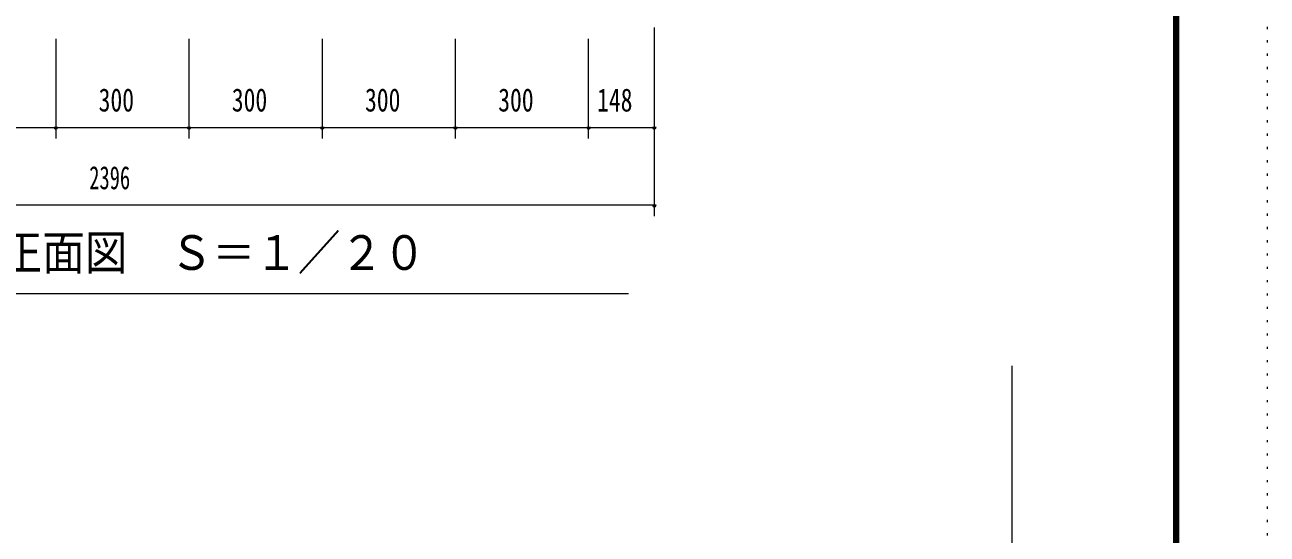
# Model space of a CAD drawing. Units: millimetres, scale not verified. Extents: x -5940 to 5940, y -4200 to 4200.
# Drawn here: x 3142 to 5940, y -992 to 155 of the extents above; entities that cross this region are included whole.
import ezdxf
from ezdxf.enums import TextEntityAlignment as Align

# ---------------------------------------------------------------- set-up
doc = ezdxf.new("R2010")
doc.units = ezdxf.units.MM
doc.header["$LTSCALE"] = 10
doc.linetypes.add('USER5', pattern=[3, 0.5, -2.5])
for name, color, linetype, lineweight in [('0-2_2-0BOLD', 7, 'Continuous', 18), ('0-6_2-5DIM', 3, 'Continuous', 18), ('0-8_F-F', 5, 'Continuous', 18), ('0-9_F-E_J_ADD', 5, 'USER5', 18)]:
    doc.layers.add(name, color=color, linetype=linetype, lineweight=lineweight)
doc.styles.add('ＭＳ ゴシック', font='')
doc.styles.get('ＭＳ ゴシック').set_extended_font_data('MS Gothic')

msp = doc.modelspace()

# ---------------------------------------------------------------- linework, layer by layer
at = {"layer": '0-2_2-0BOLD'}
msp.add_line((5366.01, -2312.81), (5366.01, -612.81), dxfattribs=at)
at = {"layer": '0-6_2-5DIM'}
for p, q in [((4559.69, 148.88), (4559.69, -276.12)), ((3211.7, 122.75), (3211.7, -101.12)), ((3511.69, -101.12), (3511.69, 122.75)), ((3811.69, 122.75), (3811.69, -101.12)), ((4111.69, -101.12), (4111.69, 122.75)), ((4411.7, -101.12), (4411.7, 122.75)), ((2163.7, -76.12), (4559.69, -76.12)), ((3215.69, -76.12), (3207.69, -76.12)), ((3515.69, -76.12), (3507.69, -76.12)), ((3815.69, -76.12), (3807.69, -76.12)), ((4115.69, -76.12), (4107.69, -76.12)), ((4415.7, -76.12), (4407.7, -76.12)), ((4563.69, -76.12), (4555.69, -76.12)), ((4559.69, -251.12), (2163.7, -251.12)), ((4563.69, -251.12), (4555.69, -251.12)), ((4501.7, -451.12), (2221.7, -451.12))]:
    msp.add_line(p, q, dxfattribs=at)
for centre in [(3211.69, -76.12), (3511.69, -76.12), (3811.69, -76.12), (4111.69, -76.12), (4411.7, -76.12), (4559.69, -76.12), (4559.69, -251.12)]:
    msp.add_arc(centre, 4, 180, 0, dxfattribs=at)
at = {"layer": '0-8_F-F'}
for points in [[(5740, -4000), (-5740, -4000), (-5740, 4040), (5740, 4040)], [(5739, -3999), (-5739, -3999), (-5739, 4039), (5739, 4039)], [(5738, -3998), (5738, 4038), (-5738, 4038), (-5738, -3998)], [(5737, -3997), (-5737, -3997), (-5737, 4037), (5737, 4037)], [(5736, -3996), (5736, 4036), (-5736, 4036), (-5736, -3996)], [(5735, -3995), (-5735, -3995), (-5735, 4035), (5735, 4035)], [(5734, -3994), (5734, 4034), (-5734, 4034), (-5734, -3994)], [(5733, -3993), (-5733, -3993), (-5733, 4033), (5733, 4033)], [(5732, -3992), (-5732, -3992), (-5732, 4032), (5732, 4032)], [(5731, -3991), (-5731, -3991), (-5731, 4031), (5731, 4031)], [(5730, -3990), (5730, 4030), (-5730, 4030), (-5730, -3990)]]:
    msp.add_lwpolyline(points, close=True, dxfattribs=at)
at = {"layer": '0-9_F-E_J_ADD'}
msp.add_lwpolyline([(5940, -4200), (-5940, -4200), (-5940, 4200), (5940, 4200)], close=True, dxfattribs=at)

# ---------------------------------------------------------------- texts
at = {"layer": '0-6_2-5DIM', "color": 7, "style": 'ＭＳ ゴシック'}
for s, height, width, p in [('300', 52.1, 0.75, (3308.05, -56.12)), ('300', 52.1, 0.75, (3608.05, -56.12)), ('300', 52.1, 0.75, (3908.05, -56.12)), ('300', 52.1, 0.75, (4208.06, -56.12)), ('148', 52.1, 0.75, (4430.73, -56.12)), ('2396', 52.1, 0.65, (3286.91, -231.12)), ('ＫＣＥＢ－３０８\u3000正面図\u3000Ｓ＝１／２０', 78.15, 0.9, (2221.7, -420.46))]:
    msp.add_text(s, height=height, dxfattribs=dict(at, width=width)).set_placement(p, align=Align.BOTTOM_LEFT)

doc.saveas('drawing.dxf')
